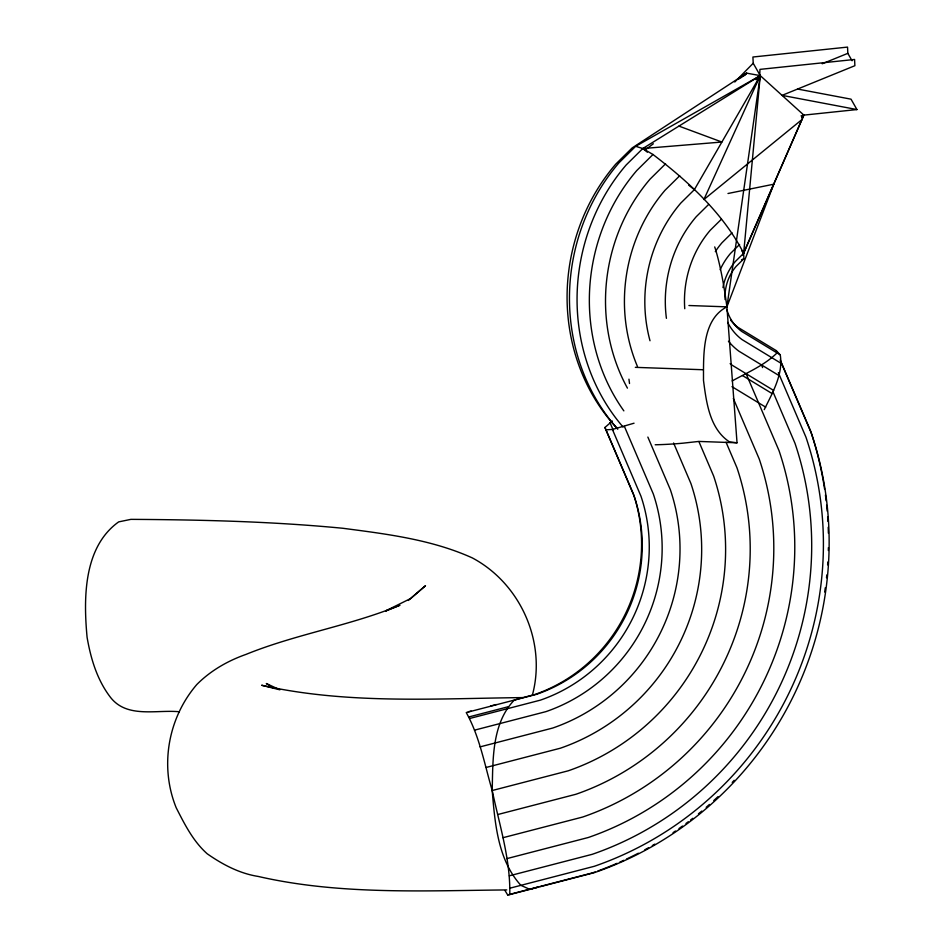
<?xml version="1.0" encoding="UTF-8"?>
<svg xmlns="http://www.w3.org/2000/svg" width="942" height="942" viewBox="0 0 942 942"><rect width="100%" height="100%" fill="white"/><g stroke="black" fill="none" stroke-linecap="round" stroke-linejoin="round"><path stroke-width="1.41" d="M504.994 890.508L507.644 894.9L538.577 886.881L529.84 889.378L520.879 885.339C497.8 859.952 494.927 823.19 492.207 790.526C492.96 759.982 491.653 723.727 514.238 700.106L522.975 697.598C435.981 698.469 347.162 704.557 261.629 685.246L279.88 689.815L266.315 683.515L268.8 685.093M507.644 894.9L509.775 894.582C510.54 859.304 499.401 824.803 492.207 790.526C484.529 764.351 479.655 736.573 466.243 712.552L536.493 694.336A155.3 152.263 -59.1 0 0 634.202 496.257L604.941 427.48L612.324 421.039M532.395 695.078C546.631 642.079 520.467 583.581 472.366 557.935C431.672 539.507 386.644 534.008 342.77 528.262C272.356 521.479 201.6 519.76 130.891 519.36L118.68 521.88C83.379 547.102 83.449 598.323 87.088 637.31C90.738 658.446 96.991 679.559 110.12 696.88C126.581 718.711 156.16 709.503 179.333 711.752M764.245 409.64C772.464 392.743 783.367 374.374 780.259 354.887L776.208 350.589L737.833 327.263A39.635 36.173 -79.7 0 1 730.615 320.08M759.652 78.492L759.958 69.378L854.582 59.464L854.877 65.704L782.06 95.366L856.937 109.555L851.026 99.169L797.744 89.078M856.937 109.555L803.867 115.124L743.65 253.292L735.302 261.535A52.081 47.524 -79.7 0 0 722.961 287.557M742.708 254.999L803.867 115.124L760.253 75.619L753.211 63.255L752.917 57.015L847.541 47.1L847.835 53.341L852.063 60.759M650.004 340.757A140.699 128.395 -79.7 0 1 680.783 203.083L694.372 189.66L760.253 75.619L746.57 73.135L632.129 147.953L615.632 164.261A189.954 173.352 -79.7 0 0 617.316 428.563M744.627 75.348L746.57 73.135L738.41 79.316M734.772 82.001L753.211 63.255M803.867 115.124L801.842 117.185L803.867 115.124L801.053 115.89M725.081 299.568A43.356 39.564 -79.7 0 1 736.079 266.456L743.909 258.709L743.65 253.292L760.253 75.619L635.673 146.304L618.965 162.825A193.675 176.755 -79.7 0 0 617.799 429.163M741.86 250.972L743.65 253.292C723.138 213.151 688.39 181.582 652.983 154.5L636.757 170.549A185.48 169.277 -79.7 0 0 623.851 410.865M743.462 76.208L746.57 73.135L740.895 77.727M665.57 163.802L650.015 179.18A174.129 158.904 -79.7 0 0 627.431 388.128M756.108 79.717L760.253 75.619L726.906 306.857L737.033 442.787L698.834 441.433L713.624 476.004A231.143 226.61 -59.1 0 1 568.203 770.815L492.207 790.526M679.688 175.789L665.028 190.272A158.845 144.962 -79.7 0 0 637.498 366.603M708.619 204.461L696.209 216.731A120.906 110.344 -79.7 0 0 666.418 318.337M721.466 219.18L710.233 230.272A100.829 92.01 -79.7 0 0 684.752 308.717M732.028 232.827L721.925 242.812A81.824 74.677 -79.7 0 0 715.319 251.632M739.6 244.461L730.474 253.469A65.198 59.499 -79.7 0 0 720.159 269.73M408.357 600.466L425.49 585.724L410.524 598.582L385.678 610.875M801.913 119.599L703.886 199.539L760.253 75.619L642.785 148.542L626.171 164.968A192.156 175.353 -79.7 0 0 623.145 427.091M645.199 149.943L653.348 143.761M732.158 380.933C747.536 372.455 764.374 365.39 777.032 352.92L776.208 350.589L777.35 353.262M741.542 259.815L743.909 258.709M385.655 611.099L399.95 605.211C349.988 625.771 296.047 634.072 246.039 654.384C227.681 660.86 210.561 670.669 196.796 684.54C167.876 718.204 159.469 766.482 176.201 807.765C184.703 824.356 193.039 841.159 207.193 853.77C222.595 864.521 239.445 873.469 258.19 876.437C339.485 895.1 423.947 890.661 506.772 889.931M822.213 63.773L847.835 53.341M605.777 429.823L612.418 429.458L634.048 423.205M468.304 711.787L471.106 711.057M490.735 705.97L496.34 704.51M520.172 698.328L534.491 694.619A157.243 154.17 -59.1 0 0 633.424 494.055L604.941 427.48M468.892 716.944L508.35 706.7M469.799 718.452L540.39 700.142A159.881 156.749 -59.1 0 0 640.972 496.222L612.418 429.458M474.521 730.156L545.924 711.634A170.667 167.323 -59.1 0 0 653.301 493.949L624.405 426.42M480.079 746.876L552.73 728.036A186.928 183.266 -59.1 0 0 670.327 489.616L647.861 437.076M486.119 767.459L560.325 748.219A207.558 203.496 -59.1 0 0 690.91 483.493L673.589 442.999M497.941 814.489L575.821 794.294A256.083 251.067 -59.1 0 0 736.938 467.679L726.047 442.222M502.922 837.721L582.662 817.044A280.681 275.182 -59.1 0 0 759.252 459.06L733.323 398.442M506.82 858.633L588.267 837.509A303.253 297.307 -59.1 0 0 779.058 450.735L746.099 373.691M509.351 875.813L592.247 854.312A322.258 315.947 -59.1 0 0 794.989 443.293L773.017 391.919M510.364 888.071L594.331 866.287A336.412 329.818 -59.1 0 0 805.975 437.229L778.339 372.608M539.99 886.504L592.388 872.916A346.691 339.885 -59.1 0 0 595.144 871.951M509.775 894.582L594.378 872.645A344.748 337.99 -59.1 0 0 811.274 432.943L780.459 360.927M727.989 193.499L773.759 184.208L726.906 306.857C701.649 319.821 703.627 356.041 703.486 380.356C706.323 402.14 709.55 428.787 729.485 441.904L737.033 442.787M698.469 441.468L683.08 443.164A49.679 5.793 -4.9 0 1 655.185 444.765M688.92 305.514L726.906 306.857A95.707 14.26 84.1 0 0 714.719 246.922M635.332 367.345L703.274 369.747M635.673 146.304L642.785 148.542L652.983 154.5M678.935 126.098L721.878 142.03L642.785 148.542L647.378 152.192M780.259 354.887L741.648 331.407A43.356 39.564 -79.7 0 1 726.753 309.459M781.201 363.388L741.99 339.556A52.081 47.524 -79.7 0 1 727.671 322.376M778.94 375.517L738.846 351.142A65.198 59.499 -79.7 0 1 728.437 341.216M773.653 390.447L732.44 365.39A81.824 74.677 -79.7 0 1 730.144 363.612M742.508 375.564L772.157 393.591M731.981 386.667L765.693 407.156M688.637 185.091L694.372 189.66M780.2 359.938L810.497 430.753A346.691 339.885 -59.1 0 1 823.685 483.376M761.454 364.884L762.608 367.592M609.98 422.605L613.43 430.671M628.95 379.167L629.515 383.512M823.92 484.824A346.691 339.885 -59.1 0 1 824.603 489.169M825.428 494.986A346.691 339.885 -59.1 0 1 826.158 500.838M826.64 505.23A346.691 339.885 -59.1 0 1 827.194 511.106M827.653 516.993A346.691 339.885 -59.1 0 1 827.924 521.409M828.206 527.296A346.691 339.885 -59.1 0 1 828.383 533.184M828.395 547.62A346.691 339.885 -59.1 0 1 828.336 550.493M827.818 561.997A346.691 339.885 -59.1 0 1 827.629 564.87M826.793 574.914A346.691 339.885 -59.1 0 1 826.499 577.787M825.286 587.773A346.691 339.885 -59.1 0 1 824.686 592.035M734.183 780.306A346.691 339.885 -59.1 0 1 732.217 782.413M717.969 796.661A346.691 339.885 -59.1 0 1 713.742 800.594M709.444 804.456A346.691 339.885 -59.1 0 1 706.182 807.306M701.79 811.05A346.691 339.885 -59.1 0 1 698.446 813.794M692.829 818.28A346.691 339.885 -59.1 0 1 690.557 820.035M688.272 821.777A346.691 339.885 -59.1 0 1 685.976 823.496M682.491 826.04A346.691 339.885 -59.1 0 1 678.982 828.548M675.438 831.009A346.691 339.885 -59.1 0 1 673.059 832.634M654.784 844.138A346.691 339.885 -59.1 0 1 652.3 845.586M648.555 847.718A346.691 339.885 -59.1 0 1 644.787 849.79M638.37 853.205A346.691 339.885 -59.1 0 1 626.477 859.069M623.792 860.305A346.691 339.885 -59.1 0 1 619.765 862.13M617.057 863.319A346.691 339.885 -59.1 0 1 597.911 870.961"/></g></svg>
